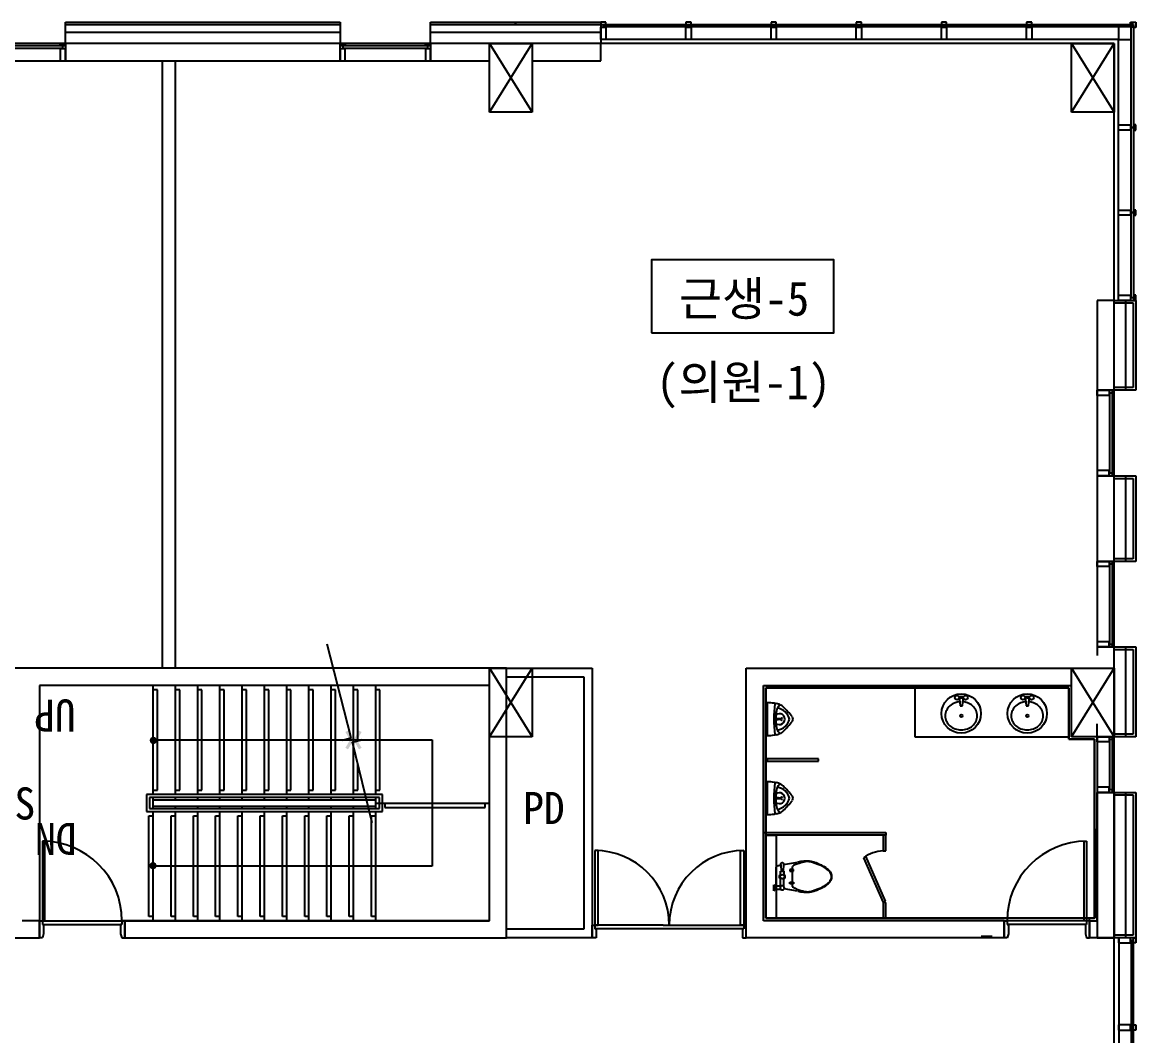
# Model space of a CAD drawing. Header units: millimetres. Extents: x 16332047 to 33387680, y -14835522 to -7015081.
# Drawn here: x 17043299 to 17056309, y -7482765 to -7470921 of the extents above; entities that cross this region are included whole.
import ezdxf
from ezdxf.enums import TextEntityAlignment as Align

# ---------------------------------------------------------------- set-up
doc = ezdxf.new("R2010")
doc.units = ezdxf.units.MM
doc.header["$LTSCALE"] = 300
doc.header["$MEASUREMENT"] = 0
doc.layers.add('2', color=2, linetype='CONTINUOUS')
doc.layers.add('arch', color=255, linetype='CONTINUOUS', lineweight=25)
doc.styles.add('돋움체', font='')
doc.styles.get('돋움체').set_extended_font_data('DotumChe')

msp = doc.modelspace()

# ---------------------------------------------------------------- hatches: boundary and pattern name
at = {"layer": 'arch'}
for points in [[(17047106, -7479198), (17047075, -7479216), (17047129, -7479308), (17047075, -7479401), (17047106, -7479418), (17047170, -7479308)], [(17047233, -7479198), (17047264, -7479216), (17047211, -7479308), (17047264, -7479401), (17047233, -7479418), (17047170, -7479308)]]:
    msp.add_hatch(color=256, dxfattribs=at).paths.add_polyline_path(points)
h = msp.add_hatch(color=256, dxfattribs=at)
edge = h.paths.add_edge_path()
edge.add_arc((17044831, -7479314), 42.7, 90, 270, ccw=False)
edge.add_arc((17044831, -7479314), 42.7, -90, 90, ccw=False)
h = msp.add_hatch(color=256, dxfattribs=at)
edge = h.paths.add_edge_path()
edge.add_arc((17044827, -7480778), 42.7, 90, 270, ccw=False)
edge.add_arc((17044827, -7480778), 42.7, -90, 90, ccw=False)

# ---------------------------------------------------------------- linework, layer by layer
at = {"layer": '2'}
msp.add_line((17054503, -7481600, 0), (17054632, -7481600, 0), dxfattribs=at)
at = {"layer": 'arch'}
for p, q in [((17043804, -7470921), (17047014, -7470921)), ((17043804, -7470951), (17043804, -7470921)), ((17043804, -7471171), (17043804, -7470921)), ((17043804, -7470921), (17047014, -7470921)), ((17047014, -7470951), (17043804, -7470951)), ((17047014, -7470921), (17047014, -7470951)), ((17047014, -7470921), (17047014, -7471171)), ((17048069, -7470921), (17049064, -7470921)), ((17048069, -7470951), (17048069, -7470921)), ((17048069, -7471171), (17048069, -7470921)), ((17048069, -7470921), (17050059, -7470921)), ((17049064, -7470951), (17048069, -7470951)), ((17049064, -7470921), (17050059, -7470921)), ((17049064, -7470951), (17049064, -7470921)), ((17049064, -7470921), (17049064, -7470951)), ((17050059, -7470951), (17049064, -7470951)), ((17050059, -7470921), (17050059, -7470951)), ((17050059, -7470921), (17050059, -7471171)), ((17050119, -7470921), (17050059, -7470921)), ((17050059, -7470921), (17050059, -7470946)), ((17050059, -7470946), (17050119, -7470946)), ((17050059, -7471121), (17050059, -7470980)), ((17050059, -7470980), (17050119, -7470980)), ((17050089, -7470974), (17050089, -7470946)), ((17050089, -7470946), (17051084, -7470946)), ((17051084, -7470974), (17050089, -7470974)), ((17050119, -7470946), (17050119, -7470921)), ((17050119, -7470980), (17050119, -7471121)), ((17051114, -7470921), (17051054, -7470921)), ((17051054, -7470921), (17051054, -7470946)), ((17051054, -7470946), (17051114, -7470946)), ((17051054, -7471121), (17051054, -7470980)), ((17051054, -7470980), (17051114, -7470980)), ((17051084, -7470974), (17051084, -7470946)), ((17051084, -7470946), (17052079, -7470946)), ((17051084, -7470946), (17051084, -7470974)), ((17052079, -7470974), (17051084, -7470974)), ((17051114, -7470946), (17051114, -7470921)), ((17051114, -7470980), (17051114, -7471121)), ((17052109, -7470921), (17052049, -7470921)), ((17052049, -7470921), (17052049, -7470946)), ((17052049, -7470946), (17052109, -7470946)), ((17052049, -7471121), (17052049, -7470980)), ((17052049, -7470980), (17052109, -7470980)), ((17052079, -7470946), (17052079, -7470974)), ((17052079, -7470974), (17052079, -7470946)), ((17052079, -7470946), (17053074, -7470946)), ((17053074, -7470974), (17052079, -7470974)), ((17052109, -7470946), (17052109, -7470921)), ((17052109, -7470980), (17052109, -7471121)), ((17053104, -7470921), (17053044, -7470921)), ((17053044, -7470921), (17053044, -7470946)), ((17053044, -7470946), (17053104, -7470946)), ((17053044, -7471121), (17053044, -7470980)), ((17053044, -7470980), (17053104, -7470980)), ((17053074, -7470974), (17053074, -7470946)), ((17053074, -7470946), (17054069, -7470946)), ((17053074, -7470946), (17053074, -7470974)), ((17054069, -7470974), (17053074, -7470974)), ((17053104, -7470946), (17053104, -7470921)), ((17053104, -7470980), (17053104, -7471121)), ((17054099, -7470921), (17054039, -7470921)), ((17054039, -7470921), (17054039, -7470946)), ((17054039, -7470946), (17054099, -7470946)), ((17054039, -7471121), (17054039, -7470980)), ((17054039, -7470980), (17054099, -7470980)), ((17054069, -7470974), (17054069, -7470946)), ((17054069, -7470946), (17055064, -7470946)), ((17054069, -7470946), (17054069, -7470974)), ((17055064, -7470974), (17054069, -7470974)), ((17054099, -7470946), (17054099, -7470921)), ((17054099, -7470980), (17054099, -7471121)), ((17055094, -7470921), (17055034, -7470921)), ((17055034, -7470921), (17055034, -7470946)), ((17055034, -7470946), (17055094, -7470946)), ((17055034, -7471121), (17055034, -7470980)), ((17055034, -7470980), (17055094, -7470980)), ((17055064, -7470974), (17055064, -7470946)), ((17055064, -7470946), (17056284, -7470946)), ((17055064, -7470946), (17055064, -7470974)), ((17056284, -7470974), (17055064, -7470974)), ((17055094, -7470946), (17055094, -7470921)), ((17055094, -7470980), (17055094, -7471121)), ((17056256, -7470974), (17056109, -7470974)), ((17056109, -7470974), (17056109, -7471121)), ((17056249, -7470946), (17056249, -7470921)), ((17056249, -7470921), (17056309, -7470921)), ((17056284, -7470946), (17056249, -7470946)), ((17056256, -7472151), (17056256, -7470974)), ((17056256, -7470974), (17056284, -7470974)), ((17056256, -7471121), (17056256, -7470974)), ((17056284, -7470981), (17056284, -7470946)), ((17056284, -7470946), (17056284, -7470946)), ((17056284, -7470946), (17056284, -7470974)), ((17056284, -7470974), (17056284, -7472151)), ((17056309, -7470981), (17056284, -7470981)), ((17056309, -7470921), (17056309, -7470981)), ((17047014, -7471042), (17043804, -7471041)), ((17050059, -7471042), (17048069, -7471041)), ((17050119, -7471121), (17050059, -7471121)), ((17056109, -7471121), (17050059, -7471121)), ((17051114, -7471121), (17051054, -7471121)), ((17052109, -7471121), (17052049, -7471121)), ((17053104, -7471121), (17053044, -7471121)), ((17054099, -7471121), (17054039, -7471121)), ((17055094, -7471121), (17055034, -7471121)), ((17056109, -7474171), (17056109, -7471121)), ((17056109, -7471121), (17056256, -7471121)), ((17056109, -7474171), (17056109, -7471121)), ((17056059, -7471171), (17032759, -7471171)), ((17043774, -7471196), (17042779, -7471196)), ((17042779, -7471224), (17043774, -7471224)), ((17043744, -7471196), (17043744, -7471171)), ((17043744, -7471171), (17043804, -7471171)), ((17043804, -7471196), (17043744, -7471196)), ((17043804, -7471230), (17043744, -7471230)), ((17043744, -7471230), (17043744, -7471371)), ((17043774, -7471224), (17043774, -7471196)), ((17047014, -7471171), (17043804, -7471171)), ((17043804, -7471171), (17043804, -7471371)), ((17043804, -7471171), (17043804, -7471196)), ((17043804, -7471371), (17043804, -7471230)), ((17047014, -7471371), (17047014, -7471171)), ((17047014, -7471196), (17047014, -7471171)), ((17047014, -7471171), (17047074, -7471171)), ((17047074, -7471196), (17047014, -7471196)), ((17047074, -7471230), (17047014, -7471230)), ((17047014, -7471230), (17047014, -7471371)), ((17048039, -7471196), (17047044, -7471196)), ((17047044, -7471196), (17047044, -7471224)), ((17047044, -7471224), (17048039, -7471224)), ((17047074, -7471171), (17047074, -7471196)), ((17047074, -7471371), (17047074, -7471230)), ((17048009, -7471196), (17048009, -7471171)), ((17048009, -7471171), (17048069, -7471171)), ((17048069, -7471196), (17048009, -7471196)), ((17048069, -7471230), (17048009, -7471230)), ((17048009, -7471230), (17048009, -7471371)), ((17048039, -7471224), (17048039, -7471196)), ((17050059, -7471171), (17048069, -7471171)), ((17048069, -7471171), (17048069, -7471371)), ((17048069, -7471171), (17048069, -7471196)), ((17048069, -7471371), (17048069, -7471230)), ((17048759, -7471171), (17049259, -7471971)), ((17048759, -7471971), (17049259, -7471171)), ((17048759, -7471971), (17048759, -7471171)), ((17048759, -7471171), (17049259, -7471171)), ((17049259, -7471171), (17049259, -7471971)), ((17050059, -7471371), (17050059, -7471171)), ((17055559, -7471171), (17056059, -7471971)), ((17055559, -7471971), (17056059, -7471171)), ((17055559, -7471971), (17055559, -7471171)), ((17055559, -7471171), (17056059, -7471171)), ((17056059, -7494521), (17056059, -7471171)), ((17056059, -7471171), (17056059, -7471971)), ((17042749, -7471371), (17043804, -7471371)), ((17043744, -7471371), (17043804, -7471371)), ((17043804, -7471371), (17047014, -7471371)), ((17044934, -7471371), (17044934, -7478471)), ((17045084, -7471371), (17045084, -7478471)), ((17047014, -7471371), (17047074, -7471371)), ((17047014, -7471371), (17048069, -7471371)), ((17048009, -7471371), (17048069, -7471371)), ((17048069, -7471371), (17048759, -7471371)), ((17049259, -7471371), (17050059, -7471371)), ((17049834, -7471371), (17050059, -7471371)), ((17049259, -7471971), (17048759, -7471971)), ((17056059, -7471971), (17055559, -7471971)), ((17056109, -7472181), (17056109, -7472121)), ((17056109, -7472121), (17056250, -7472121)), ((17056250, -7472181), (17056109, -7472181)), ((17056250, -7472121), (17056250, -7472181)), ((17056284, -7472151), (17056256, -7472151)), ((17056256, -7473146), (17056256, -7472151)), ((17056256, -7472151), (17056284, -7472151)), ((17056284, -7472121), (17056284, -7472181)), ((17056309, -7472121), (17056284, -7472121)), ((17056284, -7472151), (17056284, -7473146)), ((17056284, -7472181), (17056309, -7472181)), ((17056309, -7472181), (17056309, -7472121)), ((17056109, -7473176), (17056109, -7473116)), ((17056109, -7473116), (17056250, -7473116)), ((17056250, -7473176), (17056109, -7473176)), ((17056250, -7473116), (17056250, -7473176)), ((17056256, -7474141), (17056256, -7473146)), ((17056256, -7473146), (17056284, -7473146)), ((17056284, -7473146), (17056256, -7473146)), ((17056284, -7473116), (17056284, -7473176)), ((17056309, -7473116), (17056284, -7473116)), ((17056284, -7473146), (17056284, -7474141)), ((17056284, -7473176), (17056309, -7473176)), ((17056309, -7473176), (17056309, -7473116)), ((17056109, -7474171), (17056109, -7474111)), ((17056109, -7474111), (17056250, -7474111)), ((17056250, -7474111), (17056250, -7474171)), ((17056284, -7474111), (17056284, -7474171)), ((17056309, -7474111), (17056284, -7474111)), ((17056309, -7474171), (17056309, -7474111)), ((17056059, -7474171), (17055859, -7474171)), ((17055859, -7474171), (17055859, -7475221)), ((17056059, -7474171), (17056309, -7474171)), ((17056059, -7475221), (17056059, -7474171)), ((17056059, -7474201), (17056279, -7474201)), ((17056250, -7474171), (17056109, -7474171)), ((17056189, -7474171), (17056190, -7475221)), ((17056284, -7474141), (17056256, -7474141)), ((17056279, -7474201), (17056279, -7475191)), ((17056284, -7474171), (17056309, -7474171)), ((17056309, -7474171), (17056309, -7475221)), ((17055859, -7475221), (17056059, -7475221)), ((17055859, -7475221), (17055859, -7476221)), ((17055859, -7475221), (17056059, -7475221)), ((17056059, -7475221), (17055859, -7475221)), ((17055859, -7475221), (17055859, -7476221)), ((17055859, -7475221), (17056000, -7475221)), ((17055859, -7475281), (17055859, -7475221)), ((17055859, -7475221), (17055859, -7476221)), ((17056059, -7475221), (17055859, -7475221)), ((17056000, -7475281), (17055859, -7475281)), ((17056000, -7475221), (17056000, -7475281)), ((17056006, -7475251), (17056034, -7475251)), ((17056006, -7476191), (17056006, -7475251)), ((17056059, -7475221), (17056034, -7475221)), ((17056034, -7475221), (17056034, -7475281)), ((17056034, -7475251), (17056034, -7476191)), ((17056034, -7475281), (17056059, -7475281)), ((17056279, -7475191), (17056059, -7475191)), ((17056309, -7475221), (17056059, -7475221)), ((17056059, -7475281), (17056059, -7475221)), ((17056059, -7476221), (17056059, -7475221)), ((17056059, -7476221), (17056059, -7475221)), ((17056000, -7476161), (17055859, -7476161)), ((17055859, -7476161), (17055859, -7476221)), ((17056000, -7476221), (17056000, -7476161)), ((17056034, -7476191), (17056006, -7476191)), ((17056059, -7476161), (17056034, -7476161)), ((17056034, -7476161), (17056034, -7476221)), ((17056059, -7476221), (17056059, -7476161)), ((17056059, -7476221), (17055859, -7476221)), ((17055859, -7476221), (17055859, -7477221)), ((17055859, -7476221), (17056059, -7476221)), ((17055859, -7476221), (17056059, -7476221)), ((17055859, -7476221), (17056000, -7476221)), ((17055859, -7476221), (17056059, -7476221)), ((17056034, -7476221), (17056059, -7476221)), ((17056059, -7476221), (17056309, -7476221)), ((17056059, -7477221), (17056059, -7476221)), ((17056059, -7476251), (17056279, -7476251)), ((17056189, -7476221), (17056190, -7477221)), ((17056279, -7476251), (17056279, -7477191)), ((17056309, -7476221), (17056309, -7477221)), ((17055859, -7477221), (17056059, -7477221)), ((17055859, -7477221), (17055859, -7478221)), ((17055859, -7477221), (17056059, -7477221)), ((17056059, -7477221), (17055859, -7477221)), ((17055859, -7477221), (17055859, -7478221)), ((17055859, -7477221), (17056000, -7477221)), ((17055859, -7477281), (17055859, -7477221)), ((17055859, -7477221), (17055859, -7478221)), ((17056059, -7477221), (17055859, -7477221)), ((17056000, -7477221), (17056000, -7477281)), ((17056006, -7477251), (17056034, -7477251)), ((17056006, -7478191), (17056006, -7477251)), ((17056059, -7477221), (17056034, -7477221)), ((17056034, -7477221), (17056034, -7477281)), ((17056034, -7477251), (17056034, -7478191)), ((17056279, -7477191), (17056059, -7477191)), ((17056309, -7477221), (17056059, -7477221)), ((17056059, -7477281), (17056059, -7477221)), ((17056059, -7478221), (17056059, -7477221)), ((17056059, -7478221), (17056059, -7477221)), ((17056000, -7477281), (17055859, -7477281)), ((17056034, -7477281), (17056059, -7477281)), ((17056000, -7478161), (17055859, -7478161)), ((17055859, -7478161), (17055859, -7478221)), ((17056000, -7478221), (17056000, -7478161)), ((17056059, -7478161), (17056034, -7478161)), ((17056034, -7478161), (17056034, -7478221)), ((17056059, -7478221), (17056059, -7478161)), ((17047142, -7479282, 0), (17046862, -7478187, 0)), ((17056059, -7478221), (17055859, -7478221)), ((17055859, -7478221), (17055859, -7478321)), ((17055859, -7478221), (17056059, -7478221)), ((17055859, -7478221), (17056059, -7478221)), ((17055859, -7478221), (17056000, -7478221)), ((17055859, -7478221), (17056059, -7478221)), ((17056034, -7478191), (17056006, -7478191)), ((17056034, -7478221), (17056059, -7478221)), ((17056059, -7478221), (17056309, -7478221)), ((17056059, -7478321), (17056059, -7478221)), ((17056059, -7478251), (17056279, -7478251)), ((17056189, -7478221), (17056190, -7479271)), ((17056279, -7478251), (17056279, -7479241)), ((17056309, -7478221), (17056309, -7479271)), ((17048959, -7478471), (17041599, -7478471)), ((17048959, -7478471), (17043299, -7478471)), ((17048759, -7478471), (17049259, -7479271)), ((17048759, -7479271), (17049259, -7478471)), ((17048759, -7479271), (17048759, -7478471)), ((17048759, -7478471), (17049259, -7478471)), ((17048959, -7481621), (17048959, -7478471)), ((17048959, -7478471), (17049959, -7478471)), ((17049259, -7478471), (17049259, -7479271)), ((17049959, -7478471), (17049959, -7481621)), ((17051759, -7481621), (17051759, -7478471)), ((17051759, -7478471), (17055559, -7478471)), ((17055559, -7478471), (17055559, -7478471)), ((17055559, -7478471), (17056059, -7479271)), ((17055559, -7479271), (17056059, -7478471)), ((17055559, -7479271), (17055559, -7478471)), ((17055559, -7478471), (17056059, -7478471)), ((17056059, -7478471), (17056059, -7479271)), ((17048759, -7478671), (17043499, -7478671)), ((17043499, -7478671), (17043499, -7481621)), ((17048759, -7478671), (17043499, -7478671)), ((17043499, -7478671), (17043499, -7481421)), ((17044829, -7479946, 0), (17044829, -7478671, 0)), ((17045089, -7479946, 0), (17045089, -7478671, 0)), ((17045349, -7479946, 0), (17045349, -7478671, 0)), ((17045609, -7479946, 0), (17045609, -7478671, 0)), ((17045869, -7479946, 0), (17045869, -7478671, 0)), ((17046129, -7479946, 0), (17046129, -7478671, 0)), ((17046389, -7479946, 0), (17046389, -7478671, 0)), ((17046649, -7479946, 0), (17046649, -7478671, 0)), ((17046909, -7479946, 0), (17046909, -7478671, 0)), ((17047169, -7479946, 0), (17047169, -7478671, 0)), ((17047429, -7479946), (17047429, -7478671, 0)), ((17048759, -7481421), (17048759, -7478671)), ((17048759, -7481421), (17048759, -7478671)), ((17048959, -7478571), (17049859, -7478571)), ((17049859, -7478571), (17049859, -7481521)), ((17051959, -7481421), (17051959, -7478671)), ((17051959, -7478671), (17055559, -7478671)), ((17044879, -7478721, 0), (17044829, -7478721, 0)), ((17044879, -7479896, 0), (17044879, -7478721, 0)), ((17045139, -7478721, 0), (17045089, -7478721, 0)), ((17045139, -7479896, 0), (17045139, -7478721, 0)), ((17045399, -7478721, 0), (17045349, -7478721, 0)), ((17045399, -7479896, 0), (17045399, -7478721, 0)), ((17045659, -7478721, 0), (17045609, -7478721, 0)), ((17045659, -7479896, 0), (17045659, -7478721, 0)), ((17045919, -7478721, 0), (17045869, -7478721, 0)), ((17045919, -7479896, 0), (17045919, -7478721, 0)), ((17046179, -7478721, 0), (17046129, -7478721, 0)), ((17046179, -7479896, 0), (17046179, -7478721, 0)), ((17046439, -7478721, 0), (17046389, -7478721, 0)), ((17046439, -7479896, 0), (17046439, -7478721, 0)), ((17046699, -7478721, 0), (17046649, -7478721, 0)), ((17046699, -7479896, 0), (17046699, -7478721, 0)), ((17046959, -7478721, 0), (17046909, -7478721, 0)), ((17046959, -7479896, 0), (17046959, -7478721, 0)), ((17047219, -7478721, 0), (17047169, -7478721, 0)), ((17047219, -7479309, 0), (17047219, -7478721, 0)), ((17047479, -7478721, 0), (17047429, -7478721, 0)), ((17047479, -7479896, 0), (17047479, -7478721, 0)), ((17051989, -7478701), (17055529, -7478701)), ((17051989, -7481391), (17051989, -7478701)), ((17055529, -7478701), (17051989, -7478701)), ((17051989, -7478701), (17051989, -7481391)), ((17055529, -7478701), (17053729, -7478701)), ((17053729, -7478701), (17053729, -7479271)), ((17054242, -7478799), (17054301, -7478799)), ((17055013, -7478799), (17055072, -7478799)), ((17055529, -7478701), (17055529, -7479301)), ((17055529, -7479301), (17055529, -7478701)), ((17055529, -7479271), (17055529, -7478701)), ((17052001, -7478871), (17052001, -7479258)), ((17052088, -7478879), (17052097, -7478880)), ((17052088, -7478879), (17052097, -7478880)), ((17052091, -7478885), (17052092, -7478884)), ((17052091, -7478885), (17052092, -7478884)), ((17052097, -7478880), (17052111, -7478882)), ((17052097, -7478880), (17052111, -7478882)), ((17054242, -7478827), (17054245, -7478827)), ((17054250, -7478832), (17054257, -7478908)), ((17054257, -7478908), (17054285, -7478908)), ((17054285, -7478908), (17054293, -7478832)), ((17054298, -7478827), (17054301, -7478827)), ((17055013, -7478827), (17055016, -7478827)), ((17055021, -7478832), (17055028, -7478908)), ((17055028, -7478908), (17055056, -7478908)), ((17055056, -7478908), (17055064, -7478832)), ((17055069, -7478827), (17055072, -7478827)), ((17052106, -7479005), (17052106, -7479019)), ((17052106, -7479005), (17052106, -7479019)), ((17052106, -7479013), (17052121, -7479007)), ((17052106, -7479013), (17052121, -7479007)), ((17052106, -7479019), (17052106, -7479028)), ((17052106, -7479019), (17052106, -7479028)), ((17052106, -7479028), (17052106, -7479125)), ((17052109, -7479053), (17052110, -7479054)), ((17052109, -7479053), (17052110, -7479054)), ((17052110, -7479076), (17052109, -7479076)), ((17052110, -7479076), (17052109, -7479076)), ((17052110, -7479054), (17052112, -7479054)), ((17052110, -7479054), (17052112, -7479054)), ((17052112, -7479075), (17052110, -7479076)), ((17052112, -7479075), (17052110, -7479076)), ((17052112, -7479054), (17052121, -7479056)), ((17052112, -7479054), (17052121, -7479056)), ((17052121, -7479073), (17052112, -7479075)), ((17052121, -7479073), (17052112, -7479075)), ((17052121, -7479056), (17052128, -7479057)), ((17052121, -7479056), (17052128, -7479057)), ((17052128, -7479072), (17052121, -7479073)), ((17052128, -7479072), (17052121, -7479073)), ((17052166, -7479055), (17052170, -7479054)), ((17052166, -7479055), (17052170, -7479054)), ((17052170, -7479076), (17052166, -7479074)), ((17052170, -7479076), (17052166, -7479074)), ((17052179, -7479050), (17052183, -7479049)), ((17052179, -7479050), (17052183, -7479049)), ((17052183, -7479080), (17052179, -7479079)), ((17052183, -7479080), (17052179, -7479079)), ((17052106, -7479110), (17052106, -7479125)), ((17052106, -7479125), (17052106, -7479110)), ((17052106, -7479116), (17052121, -7479123)), ((17052106, -7479116), (17052121, -7479123)), ((17055859, -7479271), (17055859, -7479121)), ((17056059, -7479271), (17056059, -7479121)), ((17044829, -7479308, 0), (17047149, -7479308, 0)), ((17047036, -7479311, 0), (17047142, -7479282, 0)), ((17047263, -7479306, 0), (17047036, -7479311, 0)), ((17047156, -7479335, 0), (17047263, -7479306, 0)), ((17047386, -7480278, 0), (17047156, -7479335, 0)), ((17047262, -7479308, 0), (17047262, -7479308, 0)), ((17047262, -7479308, 0), (17048089, -7479308, 0)), ((17048089, -7479308, 0), (17048089, -7480783, 0)), ((17049259, -7479271), (17048759, -7479271)), ((17052097, -7479249), (17052088, -7479250)), ((17052097, -7479249), (17052088, -7479250)), ((17052092, -7479245), (17052091, -7479244)), ((17052092, -7479245), (17052091, -7479244)), ((17052111, -7479247), (17052097, -7479249)), ((17052111, -7479247), (17052097, -7479249)), ((17053729, -7479271), (17055529, -7479271)), ((17055529, -7479301), (17055829, -7479301)), ((17055829, -7479301), (17055529, -7479301)), ((17056059, -7479271), (17055559, -7479271)), ((17055829, -7479301), (17055831, -7481391)), ((17055829, -7481391), (17055829, -7479301)), ((17055859, -7479271), (17056059, -7479271)), ((17056059, -7479271), (17055859, -7479271)), ((17055859, -7479271), (17055859, -7479921)), ((17055859, -7479271), (17056000, -7479271)), ((17055859, -7479331), (17055859, -7479271)), ((17055859, -7479271), (17055859, -7479921)), ((17056059, -7479271), (17055859, -7479271)), ((17056000, -7479331), (17055859, -7479331)), ((17056000, -7479271), (17056000, -7479331)), ((17056006, -7479301), (17056034, -7479301)), ((17056006, -7479891), (17056006, -7479301)), ((17056059, -7479271), (17056034, -7479271)), ((17056034, -7479271), (17056034, -7479331)), ((17056034, -7479301), (17056034, -7479891)), ((17056034, -7479331), (17056059, -7479331)), ((17056279, -7479241), (17056059, -7479241)), ((17056059, -7479331), (17056059, -7479271)), ((17056059, -7479921), (17056059, -7479271)), ((17056059, -7479921), (17056059, -7479271)), ((17056309, -7479271), (17056059, -7479271)), ((17047219, -7479896, 0), (17047219, -7479586, 0)), ((17052601, -7479528), (17052001, -7479528)), ((17052001, -7479528), (17052001, -7479558)), ((17052001, -7479558), (17052601, -7479558)), ((17052601, -7479558), (17052601, -7479528)), ((17052001, -7479796), (17052001, -7480182)), ((17052088, -7479804), (17052097, -7479805)), ((17052088, -7479804), (17052097, -7479805)), ((17052091, -7479809), (17052092, -7479808)), ((17052091, -7479809), (17052092, -7479808)), ((17052097, -7479805), (17052111, -7479807)), ((17052097, -7479805), (17052111, -7479807)), ((17056000, -7479861), (17055859, -7479861)), ((17055859, -7479861), (17055859, -7479921)), ((17056000, -7479921), (17056000, -7479861)), ((17056059, -7479861), (17056034, -7479861)), ((17056034, -7479861), (17056034, -7479921)), ((17056059, -7479921), (17056059, -7479861)), ((17047509, -7479946, 0), (17044749, -7479946, 0)), ((17044749, -7479946, 0), (17044749, -7480146, 0)), ((17047474, -7479981, 0), (17044784, -7479981, 0)), ((17044784, -7479981, 0), (17044784, -7480111, 0)), ((17044829, -7479896, 0), (17044879, -7479896, 0)), ((17044829, -7480111, 0), (17044829, -7479981, 0)), ((17045089, -7479896, 0), (17045139, -7479896, 0)), ((17045089, -7480011, 0), (17045089, -7479981, 0)), ((17045089, -7480011, 0), (17045089, -7479981, 0)), ((17045349, -7479896, 0), (17045399, -7479896, 0)), ((17045349, -7480011, 0), (17045349, -7479981, 0)), ((17045609, -7479896, 0), (17045659, -7479896, 0)), ((17045609, -7480011, 0), (17045609, -7479981, 0)), ((17045869, -7479896, 0), (17045919, -7479896, 0)), ((17045869, -7480011, 0), (17045869, -7479981, 0)), ((17046129, -7479896, 0), (17046179, -7479896, 0)), ((17046129, -7480011, 0), (17046129, -7479981, 0)), ((17046389, -7479896, 0), (17046439, -7479896, 0)), ((17046389, -7480011, 0), (17046389, -7479981, 0)), ((17046649, -7479896, 0), (17046699, -7479896, 0)), ((17046649, -7480011, 0), (17046649, -7479981, 0)), ((17046649, -7480011, 0), (17046649, -7479981, 0)), ((17046909, -7479896, 0), (17046959, -7479896, 0)), ((17046909, -7480011, 0), (17046909, -7479981, 0)), ((17047169, -7479896, 0), (17047219, -7479896, 0)), ((17047169, -7480011, 0), (17047169, -7479981, 0)), ((17047429, -7479896, 0), (17047479, -7479896, 0)), ((17047429, -7480111), (17047429, -7479981)), ((17047474, -7480111, 0), (17047474, -7479981, 0)), ((17047509, -7480146, 0), (17047509, -7479946, 0)), ((17052106, -7479929), (17052106, -7479943)), ((17052106, -7479929), (17052106, -7479943)), ((17052106, -7479938), (17052121, -7479931)), ((17052106, -7479938), (17052121, -7479931)), ((17052106, -7479943), (17052106, -7479953)), ((17052106, -7479943), (17052106, -7479953)), ((17052106, -7479953), (17052106, -7480049)), ((17052109, -7479978), (17052110, -7479978)), ((17052109, -7479978), (17052110, -7479978)), ((17052110, -7479978), (17052112, -7479979)), ((17052110, -7479978), (17052112, -7479979)), ((17052112, -7479979), (17052121, -7479980)), ((17052112, -7479979), (17052121, -7479980)), ((17052121, -7479980), (17052128, -7479982)), ((17052121, -7479980), (17052128, -7479982)), ((17052166, -7479979), (17052170, -7479978)), ((17052166, -7479979), (17052170, -7479978)), ((17052179, -7479975), (17052183, -7479974)), ((17052179, -7479975), (17052183, -7479974)), ((17055859, -7479921), (17056059, -7479921)), ((17055859, -7479921), (17056059, -7479921)), ((17055859, -7479921), (17056000, -7479921)), ((17055859, -7479921), (17056059, -7479921)), ((17056059, -7479921), (17055859, -7479921)), ((17055859, -7479921), (17055859, -7481621)), ((17055859, -7481421), (17055859, -7479921)), ((17056034, -7479891), (17056006, -7479891)), ((17056034, -7479921), (17056059, -7479921)), ((17056059, -7479921), (17056309, -7479921)), ((17056059, -7481621), (17056059, -7479921)), ((17056059, -7479921), (17056059, -7481621)), ((17056059, -7479951), (17056279, -7479951)), ((17056189, -7479921), (17056190, -7481621)), ((17056279, -7479951), (17056279, -7481591)), ((17056309, -7479921), (17056309, -7481621)), ((17044784, -7480111, 0), (17047474, -7480111, 0)), ((17047429, -7480011, 0), (17044829, -7480011, 0)), ((17044829, -7480081, 0), (17047429, -7480081, 0)), ((17045089, -7480111, 0), (17045089, -7480081, 0)), ((17045089, -7480111, 0), (17045089, -7480081, 0)), ((17045349, -7480111, 0), (17045349, -7480081, 0)), ((17045609, -7480111, 0), (17045609, -7480081, 0)), ((17045869, -7480111, 0), (17045869, -7480081, 0)), ((17046129, -7480111, 0), (17046129, -7480081, 0)), ((17046389, -7480111, 0), (17046389, -7480081, 0)), ((17046649, -7480111, 0), (17046649, -7480081, 0)), ((17046909, -7480111, 0), (17046909, -7480081, 0)), ((17047169, -7480111, 0), (17047169, -7480081, 0)), ((17047429, -7480081, 0), (17047429, -7480011, 0)), ((17047429, -7480046, 0), (17048759, -7480046, 0)), ((17047534, -7480046), (17047534, -7480096)), ((17047534, -7480096), (17048709, -7480096)), ((17048709, -7480096), (17048709, -7480046)), ((17052106, -7480035), (17052106, -7480049)), ((17052106, -7480049), (17052106, -7480035)), ((17052106, -7480041), (17052121, -7480047)), ((17052106, -7480041), (17052121, -7480047)), ((17052110, -7480000), (17052109, -7480000)), ((17052110, -7480000), (17052109, -7480000)), ((17052112, -7480000), (17052110, -7480000)), ((17052112, -7480000), (17052110, -7480000)), ((17052121, -7479998), (17052112, -7480000)), ((17052121, -7479998), (17052112, -7480000)), ((17052128, -7479997), (17052121, -7479998)), ((17052128, -7479997), (17052121, -7479998)), ((17052170, -7480000), (17052166, -7479999)), ((17052170, -7480000), (17052166, -7479999)), ((17052183, -7480004), (17052179, -7480003)), ((17052183, -7480004), (17052179, -7480003)), ((17044749, -7480146, 0), (17047509, -7480146, 0)), ((17044779, -7481371, 0), (17044779, -7480196, 0)), ((17044779, -7480196, 0), (17044829, -7480196, 0)), ((17044829, -7481421, 0), (17044829, -7480146, 0)), ((17045039, -7481371, 0), (17045039, -7480196, 0)), ((17045039, -7480196, 0), (17045089, -7480196, 0)), ((17045089, -7481421, 0), (17045089, -7480146, 0)), ((17045299, -7481371), (17045299, -7480196)), ((17045299, -7480196), (17045349, -7480196)), ((17045349, -7481421), (17045349, -7480146, 0)), ((17045559, -7481371, 0), (17045559, -7480196, 0)), ((17045559, -7480196, 0), (17045609, -7480196, 0)), ((17045609, -7481421, 0), (17045609, -7480146, 0)), ((17045819, -7481371, 0), (17045819, -7480196, 0)), ((17045819, -7480196, 0), (17045869, -7480196, 0)), ((17045869, -7481421, 0), (17045869, -7480146, 0)), ((17046079, -7481371, 0), (17046079, -7480196, 0)), ((17046079, -7480196, 0), (17046129, -7480196, 0)), ((17046129, -7481421, 0), (17046129, -7480146, 0)), ((17046339, -7481371, 0), (17046339, -7480196, 0)), ((17046339, -7480196, 0), (17046389, -7480196, 0)), ((17046389, -7481421, 0), (17046389, -7480146, 0)), ((17046599, -7481371, 0), (17046599, -7480196, 0)), ((17046599, -7480196, 0), (17046649, -7480196, 0)), ((17046649, -7481421, 0), (17046649, -7480146, 0)), ((17046859, -7481371, 0), (17046859, -7480196, 0)), ((17046859, -7480196, 0), (17046909, -7480196, 0)), ((17046909, -7481421, 0), (17046909, -7480146, 0)), ((17047119, -7481371, 0), (17047119, -7480196, 0)), ((17047119, -7480196, 0), (17047169, -7480196, 0)), ((17047169, -7481421, 0), (17047169, -7480146, 0)), ((17047379, -7481371, 0), (17047379, -7480196, 0)), ((17047379, -7480196, 0), (17047429, -7480196, 0)), ((17047429, -7481421, 0), (17047429, -7480146)), ((17052097, -7480173), (17052088, -7480174)), ((17052097, -7480173), (17052088, -7480174)), ((17052092, -7480170), (17052091, -7480169)), ((17052092, -7480170), (17052091, -7480169)), ((17052111, -7480171), (17052097, -7480173)), ((17052111, -7480171), (17052097, -7480173)), ((17043564, -7480491), (17043534, -7480491)), ((17043534, -7480491), (17043534, -7481421)), ((17043564, -7481421), (17043564, -7480491)), ((17051959, -7480391), (17051989, -7480391)), ((17051989, -7480391), (17051989, -7481391)), ((17051989, -7480391), (17053389, -7480391)), ((17053389, -7480421), (17051989, -7480421)), ((17051989, -7481391), (17051989, -7480421)), ((17051989, -7480421), (17052109, -7480421)), ((17052109, -7480421), (17052109, -7481391)), ((17053389, -7480421), (17053359, -7480421)), ((17053359, -7480421), (17053359, -7480606)), ((17053389, -7480391), (17053389, -7480421)), ((17053389, -7480606), (17053389, -7480421)), ((17055706, -7481421), (17055706, -7480491)), ((17055706, -7480491), (17055736, -7480491)), ((17055736, -7480491), (17055736, -7481421)), ((17050027, -7480601), (17049989, -7480601)), ((17049989, -7480601), (17049989, -7481471)), ((17050027, -7481471), (17050027, -7480601)), ((17051691, -7481471), (17051691, -7480601)), ((17051691, -7480601), (17051729, -7480601)), ((17051729, -7480601), (17051729, -7481471)), ((17053359, -7480606), (17053389, -7480606)), ((17052143, -7480774), (17052148, -7480773)), ((17052143, -7480774), (17052148, -7480773)), ((17052148, -7480773), (17052154, -7480772)), ((17052148, -7480773), (17052154, -7480772)), ((17052154, -7480772), (17052160, -7480771)), ((17052154, -7480772), (17052160, -7480771)), ((17052160, -7480771), (17052165, -7480770)), ((17052160, -7480771), (17052165, -7480770)), ((17052164, -7480754), (17052165, -7480750)), ((17052164, -7480754), (17052165, -7480750)), ((17052164, -7480758), (17052164, -7480754)), ((17052164, -7480758), (17052164, -7480754)), ((17052165, -7480762), (17052164, -7480758)), ((17052165, -7480762), (17052164, -7480758)), ((17052165, -7480750), (17052167, -7480746)), ((17052165, -7480750), (17052167, -7480746)), ((17052165, -7480765), (17052165, -7480762)), ((17052165, -7480765), (17052165, -7480762)), ((17052165, -7480770), (17052165, -7480765)), ((17052165, -7480770), (17052165, -7480765)), ((17052169, -7480841), (17052165, -7480770)), ((17052167, -7480746), (17052170, -7480743)), ((17052167, -7480746), (17052170, -7480743)), ((17052170, -7480743), (17052174, -7480741)), ((17052170, -7480743), (17052174, -7480741)), ((17052174, -7480741), (17052176, -7480740)), ((17052174, -7480741), (17052176, -7480740)), ((17052176, -7480740), (17052178, -7480740)), ((17052176, -7480740), (17052178, -7480740)), ((17052178, -7480740), (17052179, -7480740)), ((17052178, -7480740), (17052179, -7480740)), ((17052179, -7480740), (17052180, -7480740)), ((17052179, -7480740), (17052180, -7480740)), ((17052180, -7480740), (17052182, -7480740)), ((17052180, -7480740), (17052182, -7480740)), ((17052182, -7480740), (17052185, -7480741)), ((17052182, -7480740), (17052185, -7480741)), ((17052185, -7480741), (17052188, -7480743)), ((17052185, -7480741), (17052188, -7480743)), ((17052188, -7480743), (17052191, -7480746)), ((17052188, -7480743), (17052191, -7480746)), ((17052194, -7480765), (17052189, -7480841)), ((17052191, -7480746), (17052193, -7480750)), ((17052191, -7480746), (17052193, -7480750)), ((17052193, -7480750), (17052194, -7480754)), ((17052193, -7480750), (17052194, -7480754)), ((17052194, -7480765), (17052359, -7480736)), ((17052194, -7480765), (17052359, -7480736)), ((17052194, -7480754), (17052194, -7480758)), ((17052194, -7480754), (17052194, -7480758)), ((17052194, -7480758), (17052194, -7480762)), ((17052194, -7480758), (17052194, -7480762)), ((17052194, -7480762), (17052194, -7480765)), ((17052194, -7480762), (17052194, -7480765)), ((17053154, -7480668), (17053129, -7480686)), ((17053129, -7480686), (17053359, -7481206)), ((17053385, -7481191), (17053154, -7480668)), ((17047489, -7480783, 0), (17044829, -7480783, 0)), ((17048089, -7480783, 0), (17047489, -7480783, 0)), ((17052109, -7480819), (17052110, -7480808)), ((17052109, -7480819), (17052110, -7480808)), ((17052109, -7480906), (17052109, -7480819)), ((17052109, -7480906), (17052109, -7480819)), ((17052110, -7480800), (17052111, -7480793)), ((17052110, -7480800), (17052111, -7480793)), ((17052110, -7480808), (17052110, -7480800)), ((17052110, -7480808), (17052110, -7480800)), ((17052111, -7480787), (17052112, -7480783)), ((17052111, -7480787), (17052112, -7480783)), ((17052111, -7480793), (17052111, -7480787)), ((17052111, -7480793), (17052111, -7480787)), ((17052112, -7480783), (17052114, -7480781)), ((17052112, -7480783), (17052114, -7480781)), ((17052114, -7480781), (17052117, -7480780)), ((17052114, -7480781), (17052117, -7480780)), ((17052117, -7480780), (17052120, -7480779)), ((17052117, -7480780), (17052120, -7480779)), ((17052120, -7480779), (17052124, -7480778)), ((17052120, -7480779), (17052124, -7480778)), ((17052124, -7480778), (17052128, -7480777)), ((17052124, -7480778), (17052128, -7480777)), ((17052128, -7480777), (17052135, -7480776)), ((17052128, -7480777), (17052135, -7480776)), ((17052135, -7480776), (17052139, -7480775)), ((17052135, -7480776), (17052139, -7480775)), ((17052139, -7480775), (17052143, -7480774)), ((17052139, -7480775), (17052143, -7480774)), ((17052159, -7480891), (17052159, -7480841)), ((17052159, -7480841), (17052199, -7480841)), ((17052199, -7480841), (17052199, -7480891)), ((17052309, -7480821), (17052269, -7480821)), ((17052269, -7480821), (17052269, -7480841)), ((17052269, -7480841), (17052309, -7480841)), ((17052299, -7481021), (17052299, -7480791)), ((17052309, -7480841), (17052309, -7480821)), ((17052079, -7481001), (17052089, -7481006)), ((17052079, -7481071), (17052079, -7481001)), ((17052079, -7481001), (17052089, -7481006)), ((17052079, -7481071), (17052079, -7481001)), ((17052089, -7481006), (17052089, -7481016)), ((17052089, -7481006), (17052089, -7481016)), ((17052089, -7481056), (17052089, -7481016)), ((17052089, -7481016), (17052111, -7481016)), ((17052089, -7481016), (17052111, -7481016)), ((17052109, -7480993), (17052109, -7480906)), ((17052109, -7480993), (17052109, -7480906)), ((17052110, -7481004), (17052109, -7480993)), ((17052110, -7481004), (17052109, -7480993)), ((17052110, -7481011), (17052110, -7481004)), ((17052110, -7481011), (17052110, -7481004)), ((17052111, -7481016), (17052110, -7481011)), ((17052111, -7481016), (17052110, -7481011)), ((17052164, -7481016), (17052111, -7481016)), ((17052159, -7481021), (17052159, -7480921)), ((17052199, -7481021), (17052199, -7480921)), ((17052269, -7480991), (17052269, -7480971)), ((17052269, -7480971), (17052309, -7480971)), ((17052309, -7480991), (17052269, -7480991)), ((17052309, -7480971), (17052309, -7480991)), ((17052089, -7481066), (17052079, -7481071)), ((17052089, -7481066), (17052079, -7481071)), ((17052164, -7481056), (17052089, -7481056)), ((17052089, -7481056), (17052089, -7481066)), ((17052164, -7481056), (17052089, -7481056)), ((17052089, -7481056), (17052089, -7481066)), ((17052359, -7481076), (17052201, -7481048)), ((17052359, -7481076), (17052201, -7481048)), ((17053359, -7481206), (17053385, -7481191)), ((17053389, -7481206), (17053359, -7481206)), ((17053359, -7481206), (17053359, -7481391)), ((17053389, -7481391), (17053389, -7481206)), ((17043499, -7481421), (17043299, -7481421)), ((17043499, -7481421), (17044499, -7481421)), ((17043499, -7481421), (17048759, -7481421)), ((17043499, -7481621), (17043499, -7481421)), ((17043499, -7481421), (17043534, -7481421)), ((17043534, -7481421), (17044464, -7481421)), ((17043534, -7481421), (17043564, -7481421)), ((17043534, -7481421), (17043534, -7481466)), ((17044499, -7481421), (17044464, -7481421)), ((17044464, -7481421), (17044464, -7481466)), ((17048759, -7481421), (17044499, -7481421)), ((17044499, -7481421), (17044499, -7481621)), ((17044499, -7481621), (17044499, -7481421)), ((17044829, -7481371, 0), (17044779, -7481371, 0)), ((17045089, -7481371, 0), (17045039, -7481371, 0)), ((17045349, -7481371), (17045299, -7481371)), ((17045609, -7481371, 0), (17045559, -7481371, 0)), ((17045869, -7481371, 0), (17045819, -7481371, 0)), ((17046129, -7481371, 0), (17046079, -7481371, 0)), ((17046389, -7481371, 0), (17046339, -7481371, 0)), ((17046649, -7481371, 0), (17046599, -7481371, 0)), ((17046909, -7481371, 0), (17046859, -7481371, 0)), ((17047169, -7481371, 0), (17047119, -7481371, 0)), ((17047429, -7481371, 0), (17047379, -7481371, 0)), ((17054771, -7481421), (17051959, -7481421)), ((17055831, -7481391), (17051989, -7481391)), ((17052109, -7481391), (17051989, -7481391)), ((17051989, -7481391), (17054771, -7481391)), ((17053359, -7481391), (17053389, -7481391)), ((17054771, -7481421), (17054771, -7481621)), ((17055771, -7481421), (17054771, -7481421)), ((17054771, -7481621), (17054771, -7481421)), ((17054771, -7481421), (17054806, -7481421)), ((17055736, -7481421), (17054806, -7481421)), ((17054806, -7481421), (17054806, -7481466)), ((17055736, -7481421), (17055706, -7481421)), ((17055771, -7481421), (17055736, -7481421)), ((17055736, -7481421), (17055736, -7481466)), ((17055771, -7481391), (17055829, -7481391)), ((17055771, -7481421), (17055771, -7481391)), ((17055771, -7481421), (17055859, -7481421)), ((17055771, -7481421), (17055771, -7481621)), ((17055771, -7481621), (17055771, -7481421)), ((17043534, -7481466), (17044464, -7481466)), ((17043534, -7481466), (17043549, -7481466)), ((17043549, -7481466), (17043549, -7481576)), ((17044464, -7481466), (17044449, -7481466)), ((17044449, -7481466), (17044449, -7481576)), ((17049859, -7481521), (17048959, -7481521)), ((17049959, -7481491), (17049959, -7481471)), ((17049959, -7481471), (17049989, -7481471)), ((17049959, -7481621), (17049959, -7481491)), ((17050789, -7481471), (17049989, -7481471)), ((17049989, -7481471), (17050027, -7481471)), ((17049989, -7481471), (17049989, -7481516)), ((17049989, -7481516), (17050004, -7481516)), ((17051714, -7481516), (17050004, -7481516)), ((17050004, -7481516), (17050004, -7481526)), ((17050004, -7481526), (17050004, -7481526)), ((17050004, -7481526), (17050004, -7481621)), ((17050789, -7481471), (17051729, -7481471)), ((17051729, -7481471), (17051691, -7481471)), ((17051729, -7481516), (17051714, -7481516)), ((17051714, -7481516), (17051714, -7481526)), ((17051714, -7481526), (17051714, -7481526)), ((17051714, -7481526), (17051714, -7481621)), ((17051759, -7481471), (17051729, -7481471)), ((17051729, -7481471), (17051729, -7481516)), ((17051759, -7481491), (17051759, -7481471)), ((17051759, -7481621), (17051759, -7481491)), ((17055736, -7481466), (17054806, -7481466)), ((17054806, -7481466), (17054821, -7481466)), ((17054821, -7481466), (17054821, -7481576)), ((17055736, -7481466), (17055721, -7481466)), ((17055721, -7481466), (17055721, -7481576)), ((17042499, -7481621), (17043499, -7481621)), ((17043534, -7481621), (17043499, -7481621)), ((17043549, -7481576), (17043534, -7481621)), ((17043534, -7481621), (17043534, -7481621)), ((17044449, -7481576), (17044464, -7481621)), ((17044464, -7481621), (17044464, -7481621)), ((17044464, -7481621), (17044499, -7481621)), ((17044499, -7481621), (17048959, -7481621)), ((17049959, -7481621), (17048959, -7481621)), ((17050004, -7481621), (17049959, -7481621)), ((17051714, -7481621), (17051759, -7481621)), ((17054771, -7481621), (17051759, -7481621)), ((17054806, -7481621), (17054771, -7481621)), ((17054821, -7481576), (17054806, -7481621)), ((17054806, -7481621), (17054806, -7481621)), ((17055721, -7481576), (17055736, -7481621)), ((17055736, -7481621), (17055736, -7481621)), ((17055736, -7481621), (17055771, -7481621)), ((17056059, -7481621), (17055771, -7481621)), ((17055859, -7481621), (17055859, -7481621)), ((17055859, -7481621), (17056059, -7481621)), ((17056279, -7481591), (17056059, -7481591)), ((17056309, -7481621), (17056059, -7481621)), ((17056109, -7481621), (17056109, -7481681)), ((17056250, -7481621), (17056109, -7481621)), ((17056109, -7481681), (17056250, -7481681)), ((17056110, -7481621), (17056110, -7483721)), ((17056250, -7481681), (17056250, -7481621)), ((17056256, -7481651), (17056256, -7482669)), ((17056284, -7481651), (17056256, -7481651)), ((17056284, -7481681), (17056284, -7481621)), ((17056284, -7481621), (17056309, -7481621)), ((17056284, -7482669), (17056284, -7481651)), ((17056309, -7481681), (17056284, -7481681)), ((17056309, -7481621), (17056309, -7481681)), ((17056109, -7482639), (17056109, -7482699)), ((17056250, -7482639), (17056109, -7482639)), ((17056109, -7482699), (17056250, -7482699)), ((17056250, -7482699), (17056250, -7482639)), ((17056256, -7482669), (17056284, -7482669)), ((17056256, -7482669), (17056256, -7483687)), ((17056284, -7482669), (17056256, -7482669)), ((17056284, -7482699), (17056284, -7482639)), ((17056284, -7482639), (17056309, -7482639)), ((17056284, -7483687), (17056284, -7482669)), ((17056309, -7482699), (17056284, -7482699)), ((17056309, -7482639), (17056309, -7482699))]:
    msp.add_line(p, q, dxfattribs=at)
msp.add_lwpolyline([(17050652, -7474550), (17052781, -7474550), (17052781, -7473699), (17050652, -7473699)], close=True, dxfattribs=at)
for centre, radius in [((17054271, -7478999), 230), ((17054221, -7478813), 25), ((17054271, -7478813), 8), ((17054321, -7478813), 25), ((17055042, -7478999), 230), ((17054992, -7478813), 25), ((17055042, -7478813), 8), ((17055092, -7478813), 25), ((17054271, -7479027), 15), ((17055042, -7479027), 15), ((17052179, -7480906), 25)]:
    msp.add_circle(centre, radius, dxfattribs=at)
for centre, radius, start, end in [((17051933, -7480120), 1250, 82.8637, 86.884), ((17051933, -7480120), 1250, 82.8637, 86.884), ((17053581, -7479065), 1500, 173.1149, 186.8851), ((17053581, -7479065), 1500, 173.1149, 186.8851), ((17052088, -7478883), 4, 79.6045, 82.9881), ((17052088, -7478883), 4, 352.9881, 79.6045), ((17052088, -7478883), 4, 79.6045, 82.9881), ((17052088, -7478883), 4, 352.9881, 79.6045), ((17052096, -7478885), 5, 82.4359, 173.0157), ((17052096, -7478885), 5, 82.4359, 173.0157), ((17052256, -7479005), 150, 150.6835, 180), ((17052256, -7479005), 150, 150.6835, 180), ((17052091, -7479021), 140, 70.7357, 81.788), ((17052091, -7479021), 140, 70.7357, 81.788), ((17052097, -7479105), 170, 13.6092, 81.4075), ((17052097, -7479105), 170, 13.6092, 81.4075), ((17052212, -7478980), 100, 134.427, 150.6833), ((17052212, -7478980), 100, 134.427, 150.6833), ((17052091, -7479021), 140, 46.0519, 70.7359), ((17052134, -7478900), 12, 314.4266, 70.753), ((17052091, -7479021), 140, 46.0519, 70.7359), ((17052134, -7478900), 12, 314.4266, 70.753), ((17051356, -7479784), 1200, 38.3382, 46.0529), ((17051356, -7479784), 1200, 38.3382, 46.0529), ((17054249, -7479036), 168, 131.3358, 154.7845), ((17054262, -7479051), 188, 110.0194, 131.3358), ((17054270, -7479074), 213, 94.6663, 110.0194), ((17054245, -7478832), 5, 5.3909, 90), ((17054270, -7479074), 213, 69.9806, 84.7618), ((17054298, -7478832), 5, 90, 174.6091), ((17054279, -7479051), 188, 48.6642, 69.9806), ((17054292, -7479036), 168, 25.2155, 48.6642), ((17055020, -7479036), 168, 131.3358, 154.7845), ((17055033, -7479051), 188, 110.0194, 131.3358), ((17055041, -7479074), 213, 94.6663, 110.0194), ((17055016, -7478832), 5, 5.3909, 90), ((17055041, -7479074), 213, 69.9806, 84.7618), ((17055069, -7478832), 5, 90, 174.6091), ((17055050, -7479051), 188, 48.6642, 69.9806), ((17055063, -7479036), 168, 25.2155, 48.6642), ((17052146, -7479065), 63, 246.9973, 113.0027), ((17052146, -7479065), 63, 246.9973, 113.0027), ((17052097, -7479025), 170, 278.5924, 346.3909), ((17052097, -7479025), 170, 278.5924, 346.3909), ((17052153, -7478894), 165, 261.1854, 264.2484), ((17052153, -7478894), 165, 261.1854, 264.2484), ((17052153, -7479235), 165, 95.7488, 98.8118), ((17052153, -7479235), 165, 95.7488, 98.8118), ((17052144, -7478980), 78.2, 264.2532, 272.6106), ((17052144, -7478980), 78.2, 264.2532, 272.6106), ((17052144, -7479149), 78.3, 87.3846, 95.7513), ((17052144, -7479149), 78.3, 87.3846, 95.7513), ((17052145, -7479006), 52.4, 272.6153, 284.4546), ((17052145, -7479006), 52.4, 272.6153, 284.4546), ((17052145, -7479123), 52.4, 75.5458, 87.3848), ((17052145, -7479123), 52.4, 75.5458, 87.3848), ((17052094, -7478807), 258, 284.4577, 286.2001), ((17052094, -7478807), 258, 284.4577, 286.2001), ((17052094, -7479322), 258, 73.7987, 75.5419), ((17052094, -7479322), 258, 73.7987, 75.5419), ((17052217, -7479184), 138, 107.8515, 109.9723), ((17052217, -7479184), 138, 107.8515, 109.9723), ((17052217, -7478946), 138, 250.0277, 252.1485), ((17052217, -7478946), 138, 250.0277, 252.1485), ((17052226, -7479213), 169, 106.114, 107.8499), ((17052226, -7479213), 169, 106.114, 107.8499), ((17052226, -7478916), 169, 252.1501, 253.8861), ((17052226, -7478916), 169, 252.1501, 253.8861), ((17052266, -7479065), 40, 0.0101, 38.3387), ((17052266, -7479065), 40, 0.0101, 38.3387), ((17052266, -7479065), 40, 321.6611, 0.0101), ((17052266, -7479065), 40, 321.6611, 0.0101), ((17054228, -7479026), 146, 154.7845, 180), ((17054228, -7479026), 146, 180, 205.2155), ((17054312, -7479026), 146, 0, 25.2155), ((17054312, -7479026), 146, 334.7845, 0), ((17054999, -7479026), 146, 154.7845, 180), ((17054999, -7479026), 146, 180, 205.2155), ((17055083, -7479026), 146, 0, 25.2155), ((17055083, -7479026), 146, 334.7845, 0), ((17052256, -7479125), 150, 180, 209.3154), ((17052256, -7479125), 150, 180, 209.3154), ((17052212, -7479149), 100, 209.3127, 225.5672), ((17052212, -7479149), 100, 209.3127, 225.5672), ((17052092, -7479104), 144, 288.7569, 312.7039), ((17051351, -7478351), 1200, 314.319, 322.0337), ((17054249, -7479016), 168, 205.2155, 228.6642), ((17054262, -7479002), 188, 228.6642, 249.9806), ((17054270, -7478978), 213, 249.9806, 270), ((17054270, -7478978), 213, 270, 290.0194), ((17054279, -7479002), 188, 290.0194, 311.3358), ((17054292, -7479016), 168, 311.3358, 334.7845), ((17055020, -7479016), 168, 205.2155, 228.6642), ((17055033, -7479002), 188, 228.6642, 249.9806), ((17055041, -7478978), 213, 249.9806, 270), ((17055041, -7478978), 213, 270, 290.0194), ((17055050, -7479002), 188, 290.0194, 311.3358), ((17055063, -7479016), 168, 311.3358, 334.7845), ((17051933, -7478010), 1250, 273.1166, 277.137), ((17051933, -7478010), 1250, 273.1166, 277.137), ((17052088, -7479246), 4, 280.2777, 6.899), ((17052088, -7479246), 4, 280.2777, 6.899), ((17052088, -7479246), 4, 277.2155, 280.3955), ((17052088, -7479246), 4, 277.2155, 280.3955), ((17052096, -7479244), 5, 186.8215, 277.5572), ((17052096, -7479244), 5, 186.8215, 277.5572), ((17052091, -7479108), 140, 278.2063, 289.2604), ((17052091, -7479108), 140, 278.2063, 289.2604), ((17052091, -7479108), 140, 278.2063, 289.2604), ((17052091, -7479108), 140, 278.2063, 289.2604), ((17052134, -7479229), 12, 289.2698, 45.5729), ((17052134, -7479229), 12, 289.2698, 45.5729), ((17051933, -7481044), 1250, 82.8637, 86.884), ((17051933, -7481044), 1250, 82.8637, 86.884), ((17053581, -7479989), 1500, 173.1149, 186.8851), ((17053581, -7479989), 1500, 173.1149, 186.8851), ((17052088, -7479808), 4, 79.6045, 82.9881), ((17052088, -7479808), 4, 352.9881, 79.6045), ((17052088, -7479808), 4, 79.6045, 82.9881), ((17052088, -7479808), 4, 352.9881, 79.6045), ((17052096, -7479810), 5, 82.4359, 173.0157), ((17052096, -7479810), 5, 82.4359, 173.0157), ((17052256, -7479929), 150, 150.6835, 180), ((17052256, -7479929), 150, 150.6835, 180), ((17052091, -7479946), 140, 70.7357, 81.788), ((17052091, -7479946), 140, 70.7357, 81.788), ((17052097, -7480029), 170, 13.6092, 81.4075), ((17052097, -7480029), 170, 13.6092, 81.4075), ((17052212, -7479905), 100, 134.427, 150.6833), ((17052212, -7479905), 100, 134.427, 150.6833), ((17052091, -7479946), 140, 46.0519, 70.7359), ((17052134, -7479825), 12, 314.4266, 70.753), ((17052091, -7479946), 140, 46.0519, 70.7359), ((17052134, -7479825), 12, 314.4266, 70.753), ((17051356, -7480709), 1200, 38.3382, 46.0529), ((17051356, -7480709), 1200, 38.3382, 46.0529), ((17052146, -7479989), 63, 246.9973, 113.0027), ((17052146, -7479989), 63, 246.9973, 113.0027), ((17052097, -7479949), 170, 278.5924, 346.3909), ((17052097, -7479949), 170, 278.5924, 346.3909), ((17052153, -7479818), 165, 261.1854, 264.2484), ((17052153, -7479818), 165, 261.1854, 264.2484), ((17052144, -7479905), 78.2, 264.2532, 272.6106), ((17052144, -7479905), 78.2, 264.2532, 272.6106), ((17052145, -7479931), 52.4, 272.6153, 284.4546), ((17052145, -7479931), 52.4, 272.6153, 284.4546), ((17052094, -7479732), 258, 284.4577, 286.2001), ((17052094, -7479732), 258, 284.4577, 286.2001), ((17052217, -7480108), 138, 107.8515, 109.9723), ((17052217, -7480108), 138, 107.8515, 109.9723), ((17052226, -7480137), 169, 106.114, 107.8499), ((17052226, -7480137), 169, 106.114, 107.8499), ((17052266, -7479989), 40, 0.0101, 38.3387), ((17052266, -7479989), 40, 0.0101, 38.3387), ((17052266, -7479989), 40, 321.6611, 0.0101), ((17052266, -7479989), 40, 321.6611, 0.0101), ((17052256, -7480049), 150, 180, 209.3154), ((17052256, -7480049), 150, 180, 209.3154), ((17052212, -7480074), 100, 209.3127, 225.5672), ((17052212, -7480074), 100, 209.3127, 225.5672), ((17052153, -7480160), 165, 95.7488, 98.8118), ((17052153, -7480160), 165, 95.7488, 98.8118), ((17052144, -7480073), 78.3, 87.3846, 95.7513), ((17052144, -7480073), 78.3, 87.3846, 95.7513), ((17052145, -7480048), 52.4, 75.5458, 87.3848), ((17052145, -7480048), 52.4, 75.5458, 87.3848), ((17052094, -7480247), 258, 73.7987, 75.5419), ((17052094, -7480247), 258, 73.7987, 75.5419), ((17052217, -7479870), 138, 250.0277, 252.1485), ((17052217, -7479870), 138, 250.0277, 252.1485), ((17052226, -7479841), 169, 252.1501, 253.8861), ((17052226, -7479841), 169, 252.1501, 253.8861), ((17051351, -7479276), 1200, 314.319, 322.0337), ((17051933, -7478934), 1250, 273.1166, 277.137), ((17051933, -7478934), 1250, 273.1166, 277.137), ((17052088, -7480171), 4, 280.2777, 6.899), ((17052088, -7480171), 4, 280.2777, 6.899), ((17052088, -7480171), 4, 277.2155, 280.3955), ((17052088, -7480171), 4, 277.2155, 280.3955), ((17052096, -7480168), 5, 186.8215, 277.5572), ((17052096, -7480168), 5, 186.8215, 277.5572), ((17052091, -7480033), 140, 278.2063, 289.2604), ((17052091, -7480033), 140, 278.2063, 289.2604), ((17052091, -7480033), 140, 278.2063, 289.2604), ((17052091, -7480033), 140, 278.2063, 289.2604), ((17052092, -7480029), 144, 288.7569, 312.7039), ((17052134, -7480154), 12, 289.2698, 45.5729), ((17052134, -7480154), 12, 289.2698, 45.5729), ((17043534, -7481421), 930, 0, 90), ((17055736, -7481421), 930, 90, 180), ((17049989, -7481471), 870, 0, 90), ((17051729, -7481471), 870, 90, 180), ((17053361, -7480979), 373, 90.2108, 128.3181), ((17052342, -7480821), 54.8, 114.0722, 135), ((17052438, -7481037), 291, 110.556, 114.0722), ((17052534, -7481292), 564, 108.0286, 110.556), ((17052492, -7481499), 775, 94.7636, 99.8465), ((17052492, -7481499), 775, 94.7636, 99.8465), ((17052689, -7481768), 1064, 105.9454, 108.0286), ((17052624, -7481541), 828, 103.5833, 105.9454), ((17052464, -7481167), 441, 88.0276, 94.7636), ((17052464, -7481167), 441, 88.0276, 94.7636), ((17052487, -7480973), 244, 94.3987, 103.5833), ((17052476, -7480841), 111, 80.7598, 94.3987), ((17052469, -7481029), 304, 81.2538, 88.0276), ((17052469, -7481029), 304, 81.2538, 88.0276), ((17052458, -7480951), 223, 74.0546, 80.7598), ((17052483, -7480940), 213, 73.1639, 81.2538), ((17052483, -7480940), 213, 73.1639, 81.2538), ((17052323, -7481426), 717, 70.317, 74.0546), ((17052412, -7481172), 456, 71.565, 73.1639), ((17052412, -7481172), 456, 71.565, 73.1639), ((17052238, -7481695), 1007, 70.4891, 71.565), ((17052238, -7481695), 1007, 70.4891, 71.565), ((17051926, -7482534), 1894, 68.9625, 70.317), ((17052386, -7481276), 562, 66.0375, 70.4891), ((17052386, -7481276), 562, 66.0375, 70.4891), ((17052396, -7481313), 585, 66.5258, 68.9625), ((17052255, -7481572), 887, 62.4927, 66.0375), ((17052255, -7481572), 887, 62.4927, 66.0375), ((17052179, -7480906), 35, 124.8499, 235.1501), ((17052179, -7480906), 35, 304.8499, 55.1501), ((17052312, -7480791), 12.3, 135, 180), ((17052477, -7481127), 383, 61.3895, 66.5258), ((17052535, -7481021), 262, 55.1773, 61.3895), ((17052564, -7480979), 217, 53.1301, 62.4927), ((17052564, -7480979), 217, 53.1301, 62.4927), ((17052586, -7480947), 171, 49.3987, 55.1773), ((17052530, -7481023), 273, 44.7808, 53.1301), ((17052530, -7481023), 273, 44.7808, 53.1301), ((17052387, -7481180), 478, 45.9417, 49.3987), ((17052582, -7480978), 198, 39.8055, 45.9417), ((17052607, -7480947), 165, 33.69, 44.7808), ((17052607, -7480947), 165, 33.69, 44.7808), ((17052624, -7480943), 142, 32.575, 39.8055), ((17052676, -7480901), 82.6, 17.99, 33.69), ((17052676, -7480901), 82.6, 17.99, 33.69), ((17052699, -7480895), 53.8, 14.0362, 32.575), ((17052649, -7480907), 105, 0.8221, 14.0362), ((17052652, -7480909), 108, 9.4623, 17.99), ((17052652, -7480909), 108, 9.4623, 17.99), ((17052672, -7480906), 87.7, 360, 9.4623), ((17052672, -7480906), 87.7, 360, 9.4623), ((17052179, -7481036), 25, 331.0628, 233.1301), ((17052303, -7481021), 3.54, 180, 233.1301), ((17052405, -7480884), 174, 233.1301, 240.4325), ((17052255, -7480239), 887, 293.9625, 297.5072), ((17052255, -7480239), 887, 293.9625, 297.5072), ((17052486, -7480706), 359, 293.4742, 298.6104), ((17052504, -7480738), 323, 298.6104, 304.0312), ((17052564, -7480833), 217, 297.5072, 306.8699), ((17052564, -7480833), 217, 297.5072, 306.8699), ((17052603, -7480886), 144, 304.0312, 310.6013), ((17052530, -7480789), 273, 306.8699, 315.2191), ((17052530, -7480789), 273, 306.8699, 315.2191), ((17052397, -7480645), 462, 310.6013, 314.2741), ((17052585, -7480838), 193, 314.2741, 323.1301), ((17052607, -7480865), 165, 315.2191, 326.3099), ((17052607, -7480865), 165, 315.2191, 326.3099), ((17052666, -7480899), 90.8, 323.1301, 336.0553), ((17052676, -7480910), 82.6, 326.3099, 342.0099), ((17052676, -7480910), 82.6, 326.3099, 342.0099), ((17052703, -7480915), 50.4, 336.0553, 350.5376), ((17052655, -7480907), 99.7, 350.5376, 0.8221), ((17052652, -7480903), 108, 342.0099, 350.5376), ((17052652, -7480903), 108, 342.0099, 350.5376), ((17052672, -7480906), 87.7, 350.5376, 360), ((17052672, -7480906), 87.7, 350.5376, 360), ((17052179, -7481036), 25, 233.1301, 331.0628), ((17052179, -7481036), 25, 233.1301, 331.0628), ((17052554, -7480623), 475, 240.4325, 243.4349), ((17052477, -7480777), 303, 243.4349, 247.1946), ((17052450, -7480840), 234, 247.1946, 254.0546), ((17052492, -7480313), 775, 260.1534, 265.2363), ((17052492, -7480313), 775, 260.1534, 265.2363), ((17052550, -7480489), 599, 254.0546, 258.3434), ((17052464, -7480645), 441, 265.2363, 271.9723), ((17052464, -7480645), 441, 265.2363, 271.9723), ((17052497, -7480746), 337, 258.3434, 265.6013), ((17052479, -7480986), 95.8, 265.6013, 279.2401), ((17052469, -7480783), 304, 271.9723, 278.7461), ((17052469, -7480783), 304, 271.9723, 278.7461), ((17052458, -7480861), 223, 279.2401, 285.9454), ((17052483, -7480872), 213, 278.7461, 286.8361), ((17052483, -7480872), 213, 278.7461, 286.8361), ((17052323, -7480386), 717, 285.9454, 289.683), ((17052412, -7480640), 456, 286.8361, 288.4349), ((17052412, -7480640), 456, 286.8361, 288.4349), ((17052238, -7480117), 1007, 288.4349, 289.5108), ((17052238, -7480117), 1007, 288.4349, 289.5108), ((17051926, -7479278), 1894, 289.683, 291.0375), ((17052386, -7480536), 562, 289.5108, 293.9625), ((17052386, -7480536), 562, 289.5108, 293.9625), ((17052396, -7480499), 585, 291.0375, 293.4742)]:
    msp.add_arc(centre, radius, start, end, dxfattribs=at)

# ---------------------------------------------------------------- texts
at = {"layer": 'arch', "style": '돋움체'}
for s, height, p in [('근생-5', 400, (17051734, -7474350)), ('(의원-1)', 400, (17051727, -7475326)), ('EPS/TPS', 375, (17042602, -7480238)), ('PD', 375, (17049394, -7480291))]:
    msp.add_text(s, height=height, dxfattribs=at).set_placement(p, align=Align.CENTER)
for s, p in [('UP', (17043924, -7479211)), ('DN', (17043933, -7480652))]:
    msp.add_text(s, height=375, rotation=180, dxfattribs=at).set_placement(p, align=Align.TOP_LEFT)

doc.saveas('drawing.dxf')
